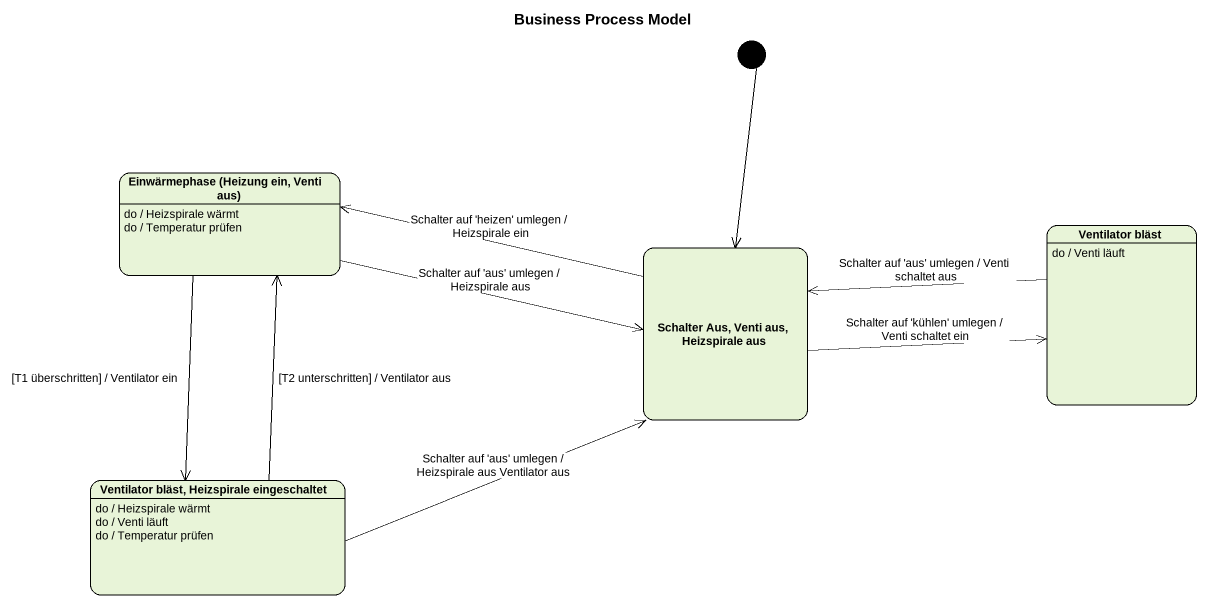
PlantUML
@startuml
title Business Process Model
hide empty description
state "Einwärmephase (Heizung ein, Venti aus)" as Einwärmephase_Heizung_ein
Einwärmephase_Heizung_ein : do / Heizspirale wärmt
Einwärmephase_Heizung_ein : do / Temperatur prüfen
state "Ventilator bläst" as Ventilator_bläst
Ventilator_bläst : do / Venti läuft
state "Schalter Aus, Venti aus, Heizspirale aus" as Schalter_Aus_Venti_aus
state "Ventilator bläst, Heizspirale eingeschaltet" as Ventilator_bläst_2
Ventilator_bläst_2 : do / Heizspirale wärmt
Ventilator_bläst_2 : do / Venti läuft
Ventilator_bläst_2 : do / Temperatur prüfen
[*] --> Schalter_Aus_Venti_aus
Einwärmephase_Heizung_ein -right-> Schalter_Aus_Venti_aus : Schalter auf 'aus' umlegen / Heizspirale aus
Einwärmephase_Heizung_ein --> Ventilator_bläst_2 : [T1 überschritten] / Ventilator ein
Ventilator_bläst -left-> Schalter_Aus_Venti_aus : Schalter auf 'aus' umlegen / Venti schaltet aus
Schalter_Aus_Venti_aus -left-> Einwärmephase_Heizung_ein : Schalter auf 'heizen' umlegen / Heizspirale ein
Schalter_Aus_Venti_aus -right-> Ventilator_bläst : Schalter auf 'kühlen' umlegen / Venti schaltet ein
Ventilator_bläst_2 -up-> Einwärmephase_Heizung_ein : [T2 unterschritten] / Ventilator aus
Ventilator_bläst_2 -right-> Schalter_Aus_Venti_aus : Schalter auf 'aus' umlegen / Heizspirale aus Ventilator aus
@enduml
